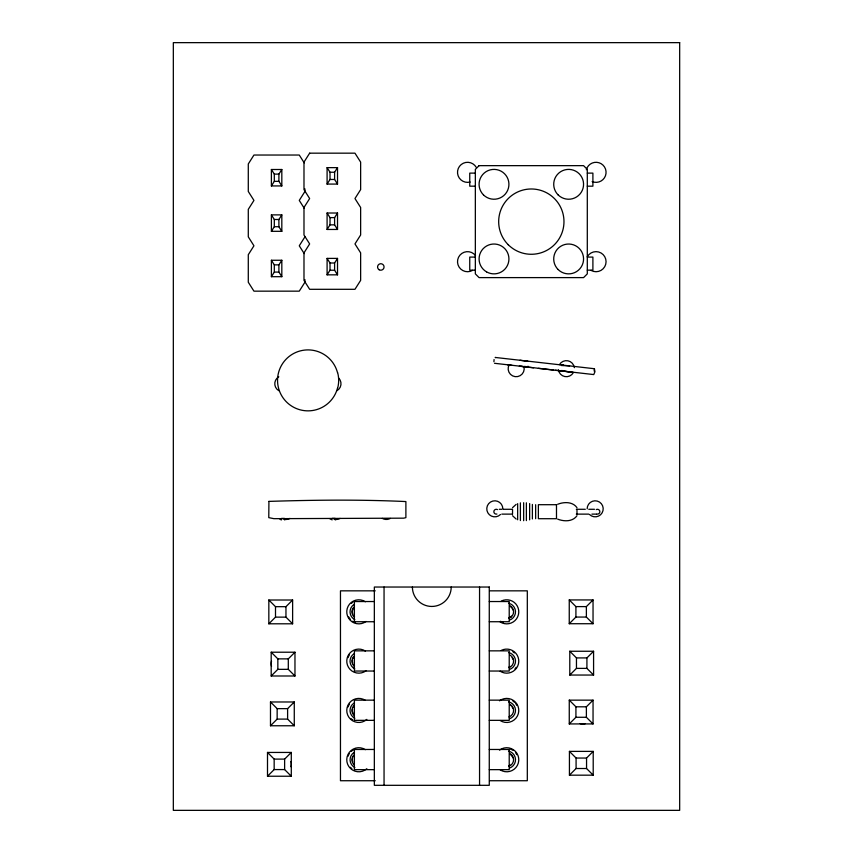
<?xml version="1.0" encoding="UTF-8"?>
<svg xmlns="http://www.w3.org/2000/svg" width="853" height="853" viewBox="0 0 853 853"><rect width="100%" height="100%" fill="white"/><g stroke="black" fill="none" stroke-linecap="round" stroke-linejoin="round"><path stroke-width="1.28" d="M526.418 366.737L527.197 366.641M594.146 371.066L594.413 368.72L495.166 357.439L495.689 357.599M494.079 359.508L493.919 361.747M271.393 185.933L274.314 181.337L274.314 174.108L271.393 169.502L281.821 169.502L281.821 185.933L271.393 185.933L271.393 169.502M281.821 185.933L278.899 181.337L278.899 174.108L281.821 169.502M271.393 231.312L274.314 226.717L274.314 219.488L271.393 214.881L281.821 214.881L281.821 231.312L271.393 231.312L271.393 214.881M281.821 231.312L278.899 226.717L278.899 219.488L281.821 214.881M327.094 184.077L330.015 179.471L330.015 172.242L327.094 167.636L337.521 167.636L337.521 184.077L327.094 184.077L327.094 167.636M337.521 184.077L334.6 179.471L334.6 172.242L337.521 167.636M271.393 276.692L274.314 272.086L274.314 264.867L271.393 260.261L281.821 260.261L281.821 276.692L271.393 276.692L271.393 260.261M281.821 276.692L278.899 272.086L278.899 264.867L281.821 260.261M304.926 236.857L299.264 245.792L304.222 253.608M327.094 229.457L330.015 224.851L330.015 217.622L327.094 213.015L337.521 213.015L337.521 229.457L327.094 229.457L327.094 213.015M337.521 229.457L334.6 224.851L334.6 217.622L337.521 213.015M327.094 274.837L330.015 270.23L330.015 263.001L327.094 258.395L337.521 258.395L337.521 274.837L327.094 274.837L327.094 258.395M337.521 274.837L334.6 270.23L334.6 263.001L337.521 258.395M512.536 507.663L516.182 504.347M576.98 515.734C572.63 521.897 564.014 521.609 557.659 519.146M268.834 623.799L275.498 617.135L275.498 606.675L268.834 600.011L292.622 600.011L292.622 623.799L268.834 623.799L268.834 600.011M292.622 623.799L285.958 617.135L285.958 606.675L292.622 600.011M271.19 675.992L277.843 669.338L277.843 658.868L271.19 652.214L271.19 675.992L294.967 675.992L294.967 652.214L271.19 652.214M294.967 675.992L288.303 669.338L288.303 658.868L294.967 652.214M270.486 725.764L277.15 719.1L277.15 708.64L270.486 701.976L294.274 701.976L294.274 725.764L270.486 725.764L270.486 701.976M294.274 725.764L287.61 719.1L287.61 708.64L294.274 701.976M267.501 776.23L274.165 769.566L274.165 759.106L267.501 752.442L291.289 752.442L291.289 776.23L267.501 776.23L267.501 752.442M291.289 776.23L284.625 769.566L284.625 759.106L291.289 752.442M569.25 623.724L575.914 617.06L575.914 606.6L569.25 599.936L569.25 623.724L593.038 623.724L593.038 599.936L569.25 599.936M593.038 623.724L586.374 617.06L586.374 606.6L593.038 599.936M569.793 675.043L576.457 668.379L576.457 657.919L569.793 651.255L569.793 675.043L593.581 675.043L593.581 651.255L569.793 651.255M593.581 675.043L586.917 668.379L586.917 657.919L593.581 651.255M569.26 723.93L575.924 717.277L575.924 706.806L569.26 700.153L569.26 723.93L593.048 723.93L593.048 700.153L569.26 700.153M593.048 723.93L586.384 717.277L586.384 706.806L593.048 700.153M569.431 775.174L576.084 768.51L576.084 758.05L569.431 751.386L569.431 775.174L593.208 775.174L593.208 751.386L569.431 751.386M593.208 775.174L586.555 768.51L586.555 758.05L593.208 751.386M287.152 518.549L284.507 519.893M337.852 518.539L335.208 519.882M528.199 366.3L527.122 366.662M557.659 504.262C564.014 501.788 572.63 501.511 576.98 507.663M561.274 365.5L569.601 365.894M564.409 370.692L561.285 370.543M284.507 518.411L281.458 518.411M335.208 518.4L332.158 518.4M525.117 361.182L527.815 361.15M330.015 172.242L334.6 172.242M475.345 173.116L469.747 173.116L469.747 186.178L475.345 186.178M587.301 173.116L592.899 173.116L592.899 186.178L587.301 186.178M274.314 174.108L278.899 174.108M330.015 179.471L334.6 179.471M274.314 181.337L278.899 181.337M330.015 217.622L334.6 217.622M274.314 219.488L278.899 219.488M330.015 224.851L334.6 224.851M274.314 226.717L278.899 226.717M475.345 257.084L469.747 257.084L469.747 270.145L475.345 270.145M587.301 257.084L592.899 257.084L592.899 270.145L587.301 270.145M330.015 263.001L334.6 263.001M274.314 264.867L278.899 264.867M330.015 270.23L334.6 270.23M274.314 272.086L278.899 272.086M499.25 509.284L501.82 509.284M503.313 509.284L512.099 509.284M576.329 509.284L585.297 509.284M588.783 509.284L594.456 509.284M501.82 514.124L512.099 514.124M576.329 514.124L588.783 514.124M591.897 514.124L596.332 514.124M375.245 590.841L340.464 590.841L340.464 780.73L375.245 780.73M489.654 590.841L527.314 590.841L527.314 780.73L489.654 780.73M374.339 601.536L354.39 601.536L354.39 621.73L374.339 621.73M489.27 601.536L509.22 601.536L509.22 621.73L489.27 621.73M275.498 606.675L285.958 606.675M575.914 606.6L586.374 606.6M575.914 617.06L586.374 617.06M275.498 617.135L285.958 617.135M374.339 650.85L354.39 650.85L354.39 671.034L374.339 671.034M489.27 650.85L509.22 650.85L509.22 671.034L489.27 671.034M576.457 657.919L586.917 657.919M277.843 658.868L288.303 658.868M576.457 668.379L586.917 668.379M277.843 669.338L288.303 669.338M374.339 700.153L354.39 700.153L354.39 720.348L374.339 720.348M489.27 700.153L509.22 700.153L509.22 720.348L489.27 720.348M575.924 706.806L586.384 706.806M277.15 708.64L287.61 708.64M575.924 717.277L586.384 717.277M277.15 719.1L287.61 719.1M374.339 749.467L354.39 749.467L354.39 769.651L374.339 769.651M489.27 749.467L509.22 749.467L509.22 769.651L489.27 769.651M576.084 758.05L586.555 758.05M274.165 759.106L284.625 759.106M576.084 768.51L586.555 768.51M274.165 769.566L284.625 769.566M525.747 361.128L527.026 361.267L519.978 360.254M526.408 366.705L524.531 366.363M561.103 370.863L568.94 371.759M562.532 365.191L563.801 365.425L561.764 365.009M519.317 366.108L527.154 367.003M494.505 363.293L593.752 374.574L594.946 371.748L594.413 368.72M507.578 364.849L512.024 365.351M520.842 366.353L533.551 367.803M538.382 368.347L553.17 370.031M555.367 370.287L573.131 372.303M332.158 519.882L329.525 518.539M280.04 519.381L281.458 519.893M516.182 519.061L512.536 515.734M304.222 162.848L299.264 155.033L253.949 155.033L248.287 163.968L248.287 191.477L253.949 200.412L248.287 209.337L248.287 236.857L253.949 245.792L248.287 254.716L248.287 282.236L253.949 291.161L299.264 291.161L304.926 282.236L304.926 279.613M304.222 208.228L299.264 200.412L304.926 191.477L304.926 188.854M576.98 509.284L576.98 514.124M535.652 504.699L535.652 518.709M532.379 504.443L532.379 518.955M529.649 503.558L529.649 519.84M526.376 502.801L526.376 520.607M523.657 502.705L523.657 520.703M520.383 502.844L520.383 520.554M517.654 503.622L517.654 519.776M512.536 509.284L512.536 514.124M479.557 587.035L479.557 785.314M384.053 587.035L384.053 785.314M585.35 723.621A10.033 10.033 0 0 1 580.147 723.621M271.521 666.332A10.033 10.033 0 0 1 271.521 661.139M500.476 514.487A8.018 8.018 0 0 1 487.852 512.834A8.018 8.018 0 0 1 492.725 501.074A8.018 8.018 0 0 1 502.822 508.814M587.152 508.814A8.018 8.018 0 0 1 597.249 501.074A8.018 8.018 0 0 1 602.122 512.834A8.018 8.018 0 0 1 589.508 514.487M587.333 256.668A10.033 10.033 0 0 1 601.045 252.989A10.033 10.033 0 0 1 604.724 266.701A10.033 10.033 0 0 1 591.012 270.38M338.662 378.071A8.018 8.018 0 0 1 336.999 390.685M278.792 390.685A8.018 8.018 0 0 1 278.792 376.791M523.923 366.609A8.018 8.018 0 0 1 515.127 376.642A8.018 8.018 0 0 1 509.23 364.668M573.312 372.697A8.018 8.018 0 0 1 558.416 369.712M559.419 364.668A8.018 8.018 0 0 1 574.325 367.654M390.29 518.411A7.901 7.901 0 0 1 382.389 518.411M340.102 518.411A7.901 7.901 0 0 1 334.099 519.2M289.913 518.411A7.901 7.901 0 0 1 283.91 519.2M510.723 617.337A8.018 8.018 0 0 1 508.655 617.615M290.916 761.516A10.033 10.033 0 0 1 290.916 766.708M472.573 270.38A10.033 10.033 0 0 1 459.085 267.074A10.033 10.033 0 0 1 461.804 253.458A10.033 10.033 0 0 1 475.526 255.591M586.331 169.736A10.033 10.033 0 0 1 599.051 162.763A10.033 10.033 0 0 1 605.459 175.782A10.033 10.033 0 0 1 592.163 181.593M470.152 182.03A10.033 10.033 0 0 1 458.114 175.761A10.033 10.033 0 0 1 463.307 163.232A10.033 10.033 0 0 1 476.241 167.316M596.226 509.604A2.42 2.42 0 0 1 599.83 511.384A2.42 2.42 0 0 1 596.812 514.039M496.904 514.039A2.42 2.42 0 0 1 493.876 511.384A2.42 2.42 0 0 1 497.491 509.604M451.216 587.035A19.416 19.416 0 0 1 431.81 606.451A19.416 19.416 0 0 1 412.394 587.035M348.088 657.61A11.281 11.281 0 0 1 349.357 654.955M352.63 719.879A11.281 11.281 0 0 1 351.084 718.663M348.088 706.924A11.281 11.281 0 0 1 349.357 704.269M351.831 768.617A11.281 11.281 0 0 1 350.391 767.274M348.088 756.227A11.281 11.281 0 0 1 349.357 753.572M351.287 751.344A11.281 11.281 0 0 1 353.718 749.68M355.285 622.541A11.281 11.281 0 0 1 352.63 621.261M350.391 619.342A11.281 11.281 0 0 1 348.738 616.911M351.287 603.412A11.281 11.281 0 0 1 352.854 602.239M508.527 751.152A8.786 8.786 0 0 1 509.476 768.095M510.254 749.03A11.281 11.281 0 0 1 512.909 750.309M515.766 752.986A11.281 11.281 0 0 1 516.801 754.66M508.527 701.848A8.786 8.786 0 0 1 509.476 718.78M512.909 700.995A11.281 11.281 0 0 1 514.455 702.211M515.766 703.682A11.281 11.281 0 0 1 516.801 705.356M508.527 652.534A8.786 8.786 0 0 1 509.476 669.477M516.172 667.302A11.281 11.281 0 0 1 514.956 668.859M512.909 651.692A11.281 11.281 0 0 1 514.455 652.908M508.527 603.231A8.786 8.786 0 0 1 509.476 620.163M503.217 622.541A11.281 11.281 0 0 1 500.562 621.261M354.848 668.965A8.786 8.786 0 0 1 353.995 653.782M354.23 764.864A6.856 6.856 0 0 1 353.696 755.182M509.827 753.625A6.856 6.856 0 0 1 508.878 766.261M354.23 715.55A6.856 6.856 0 0 1 353.696 705.868M509.827 704.322A6.856 6.856 0 0 1 508.878 716.957M354.23 666.246A6.856 6.856 0 0 1 353.696 656.565M509.827 655.008A6.856 6.856 0 0 1 508.878 667.643M354.23 616.932A6.856 6.856 0 0 1 353.696 607.251M509.827 605.705A6.856 6.856 0 0 1 508.878 618.34M354.848 718.279A8.786 8.786 0 0 1 353.995 703.096M354.848 619.662A8.786 8.786 0 0 1 353.995 604.478M354.869 767.54A8.722 8.722 0 0 1 354.027 752.453M510.243 765.109A6.408 6.408 0 0 1 508.74 765.834M509.625 754.031A6.408 6.408 0 0 1 512.824 757.752M499.517 750.107A12.038 12.038 0 0 1 515.468 751.461A12.038 12.038 0 0 1 515.98 767.465A12.038 12.038 0 0 1 500.146 769.822M511.512 616.101A6.408 6.408 0 0 1 508.74 617.913M509.625 606.099A6.408 6.408 0 0 1 511.011 607.048M512.099 608.317A6.408 6.408 0 0 1 512.824 609.82M501.297 601.077A12.038 12.038 0 0 1 518.752 612.497A12.038 12.038 0 0 1 500.146 621.901M352.715 761.75A6.408 6.408 0 0 1 352.534 758.434M353.078 756.856A6.408 6.408 0 0 1 354.027 755.481M366.833 768.724A12.038 12.038 0 0 1 350.562 768.532A12.038 12.038 0 0 1 349.335 752.303A12.038 12.038 0 0 1 365.393 749.67M509.625 704.717A6.408 6.408 0 0 1 511.011 705.666M512.099 706.934A6.408 6.408 0 0 1 512.824 708.438M499.517 700.803A12.038 12.038 0 0 1 515.468 702.158A12.038 12.038 0 0 1 515.98 718.151A12.038 12.038 0 0 1 500.146 720.518M353.441 713.95A6.408 6.408 0 0 1 352.534 709.131M353.078 707.553A6.408 6.408 0 0 1 354.027 706.167M366.833 719.41A12.038 12.038 0 0 1 350.562 719.218A12.038 12.038 0 0 1 349.335 703A12.038 12.038 0 0 1 365.393 700.366M354.528 616.602A6.408 6.408 0 0 1 353.441 615.333M352.715 613.829A6.408 6.408 0 0 1 353.078 608.935M366.022 621.464A12.038 12.038 0 0 1 350.071 620.11A12.038 12.038 0 0 1 349.559 604.105A12.038 12.038 0 0 1 365.393 601.749M510.243 666.492A6.408 6.408 0 0 1 508.74 667.217M512.099 657.62A6.408 6.408 0 0 1 512.824 659.134M501.297 650.391A12.038 12.038 0 0 1 518.752 661.8A12.038 12.038 0 0 1 500.146 671.204M354.528 665.905A6.408 6.408 0 0 1 353.441 664.636M352.715 663.133A6.408 6.408 0 0 1 352.534 659.817M353.078 658.239A6.408 6.408 0 0 1 354.027 656.863M366.022 670.767A12.038 12.038 0 0 1 350.071 669.413A12.038 12.038 0 0 1 349.559 653.419A12.038 12.038 0 0 1 365.393 651.052M337.489 388.179A30.484 30.484 0 0 1 290.564 405.367A30.484 30.484 0 0 1 290.564 355.392A30.484 30.484 0 0 1 337.489 372.58M337.639 372.548A29.972 29.972 0 0 1 337.639 388.211M309.65 153.167L303.988 162.102L303.988 189.611L309.65 198.546L303.988 207.482L303.988 234.991L309.65 243.926L303.988 252.861L303.988 280.37L309.65 289.306L354.965 289.306L360.638 280.37L360.638 252.861L354.965 243.926L360.638 234.991L360.638 207.482L354.965 198.546L360.638 189.611L360.638 162.102L354.965 153.167L309.65 153.167M268.919 501.393L268.78 517.643L273.909 518.677L403.704 518.166L405.889 517.643L405.889 501.564C360.531 499.463 314.32 499.943 268.919 501.393M479.077 165.653L475.345 169.384L475.345 273.877L479.077 277.609L583.569 277.609L587.301 273.877L587.301 169.384L583.569 165.653L479.077 165.653M679.67 42.65L173.33 42.65L173.33 810.35L679.67 810.35L679.67 42.65M556.487 504.699L538.371 504.699L538.371 518.709L556.487 518.709L556.487 504.699M489.27 587.035L374.339 587.035L374.339 785.314L489.27 785.314L489.27 587.035M379.18 269.783A3.263 3.263 0 0 0 384.063 266.957A3.263 3.263 0 0 0 379.18 264.142A3.263 3.263 0 0 0 379.18 269.783M558.086 194.868A14.927 14.927 0 0 0 583.057 188.172A14.927 14.927 0 0 0 564.771 169.896A14.927 14.927 0 0 0 558.086 194.868M483.448 194.868A14.927 14.927 0 0 0 508.42 188.172A14.927 14.927 0 0 0 490.134 169.896A14.927 14.927 0 0 0 483.448 194.868M508.228 244.715A32.659 32.659 0 0 0 562.863 230.086A32.659 32.659 0 0 0 522.868 190.091A32.659 32.659 0 0 0 508.228 244.715M558.086 269.505A14.927 14.927 0 0 0 583.057 262.809A14.927 14.927 0 0 0 564.771 244.534A14.927 14.927 0 0 0 558.086 269.505M486.541 271.872A14.927 14.927 0 0 0 508.932 258.949A14.927 14.927 0 0 0 486.541 246.016A14.927 14.927 0 0 0 486.541 271.872"/></g></svg>
